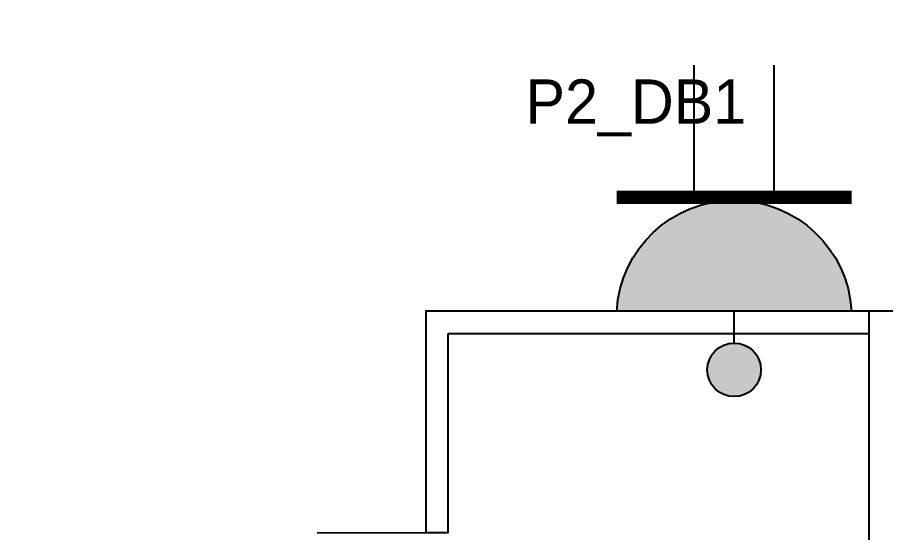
# Model space of a CAD drawing. Header units: metres. Extents: x -39 to 21688, y -24 to 9022.
# Drawn here: x 160.026 to 163.945, y 45.297 to 47.625 of the extents above; entities that cross this region are included whole.
import ezdxf

# ---------------------------------------------------------------- set-up
doc = ezdxf.new("R2010")
doc.units = ezdxf.units.M
doc.header["$MEASUREMENT"] = 0
for name, color, linetype in [('AR-CALLES', 4, 'Continuous'), ('AR-MOBILIRIO', 1, 'Continuous'), ('AR-MUROS', 6, 'Continuous'), ('AR-PUERTAS', 2, 'Continuous'), ('AR-SUELO', 1, 'Continuous'), ('AR-VENTANAS', 2, 'Continuous')]:
    doc.layers.add(name, color=color, linetype=linetype)

# ---------------------------------------------------------------- blocks, each defined once
blk = doc.blocks.new('AR-MOB. RECEPCION')
at = {"layer": 'AR-MOBILIRIO', "extrusion": (5.25001e-07, -5.22836e-07, 1)}
blk.add_line((-0.5947, 2.835, 0), (-0.004, 2.8359, 0), dxfattribs=at)
blk = doc.blocks.new('16A twin WP')
at = {"ltscale": 8}
h = blk.add_hatch(color=256, dxfattribs=at)
edge = h.paths.add_edge_path()
edge.add_ellipse((17.39, -0.95), major_axis=(0.17, 17.42), ratio=1, start_angle=273.7089, end_angle=447.4296, ccw=False)
edge.add_line((34.79, 0), (0, 0))
h = blk.add_hatch(color=256, dxfattribs=at)
edge = h.paths.add_edge_path()
edge.add_ellipse((17.39, -8.68), major_axis=(-2.81, 2.81), ratio=1, start_angle=0, end_angle=360)
for p, q in [((11.47, 16.91), (11.47, 36.51)), ((23.31, 16.91), (23.31, 36.51)), ((34.79, 0), (0, 0)), ((17.39, -4.7), (17.39, 0))]:
    blk.add_line(p, q, dxfattribs=at)
at = {"ltscale": 8, "const_width": 2}
blk.add_lwpolyline([(34.79, 16.91), (-0.01, 16.91)], dxfattribs=at)
at = {"ltscale": 8, "extrusion": (0, 0, -1)}
blk.add_ellipse((17.39, -0.95), major_axis=(0.17, 17.42), ratio=1, start_param=-1.525934, end_param=1.506063, dxfattribs=at)
at = {"ltscale": 8}
blk.add_ellipse((17.39, -8.68), major_axis=(-2.81, 2.81), ratio=1, start_param=3.926991, end_param=10.210176, dxfattribs=at)

msp = doc.modelspace()

# ---------------------------------------------------------------- linework, layer by layer
at = {"layer": 'AR-MUROS'}
msp.add_line((167.86989, 46.29698), (163.86989, 46.29698), dxfattribs=at)
for points in [[(163.86989, 46.29698), (161.86989, 46.29698), (161.86989, 46.19698)], [(161.86989, 46.29698), (161.86989, 45.29698), (161.96989, 45.29698), (161.96989, 46.19698)], [(163.86989, 35.54888), (163.86989, 46.29698)], [(161.96989, 46.19698), (163.86989, 46.19698)]]:
    msp.add_lwpolyline(points, dxfattribs=at)
at = {"layer": 'AR-PUERTAS'}
msp.add_circle((164.88265, 27.62249), 40.08066, dxfattribs=at)

# ---------------------------------------------------------------- block references
at = {"layer": 'AR-CALLES', "rotation": 359.9998818690886}
msp.add_blockref('AR-MOB. RECEPCION', (161.97388, 42.46106, 0), dxfattribs=at)
at = {"layer": 'AR-SUELO', "xscale": 0.0304565344946113, "yscale": 0.0304565344946113, "zscale": 0.0304565344946113}
msp.add_blockref('16A twin WP', (162.73153, 46.2969), dxfattribs=at)

# ---------------------------------------------------------------- texts
at = {"layer": 'AR-VENTANAS', "insert": (162.31965, 47.34428), "char_height": 0.2, "attachment_point": 1}
msp.add_mtext_dynamic_manual_height_columns('P2_DB1', width=3.1262579, gutter_width=1, heights=[0], dxfattribs=at)

doc.saveas('drawing.dxf')
